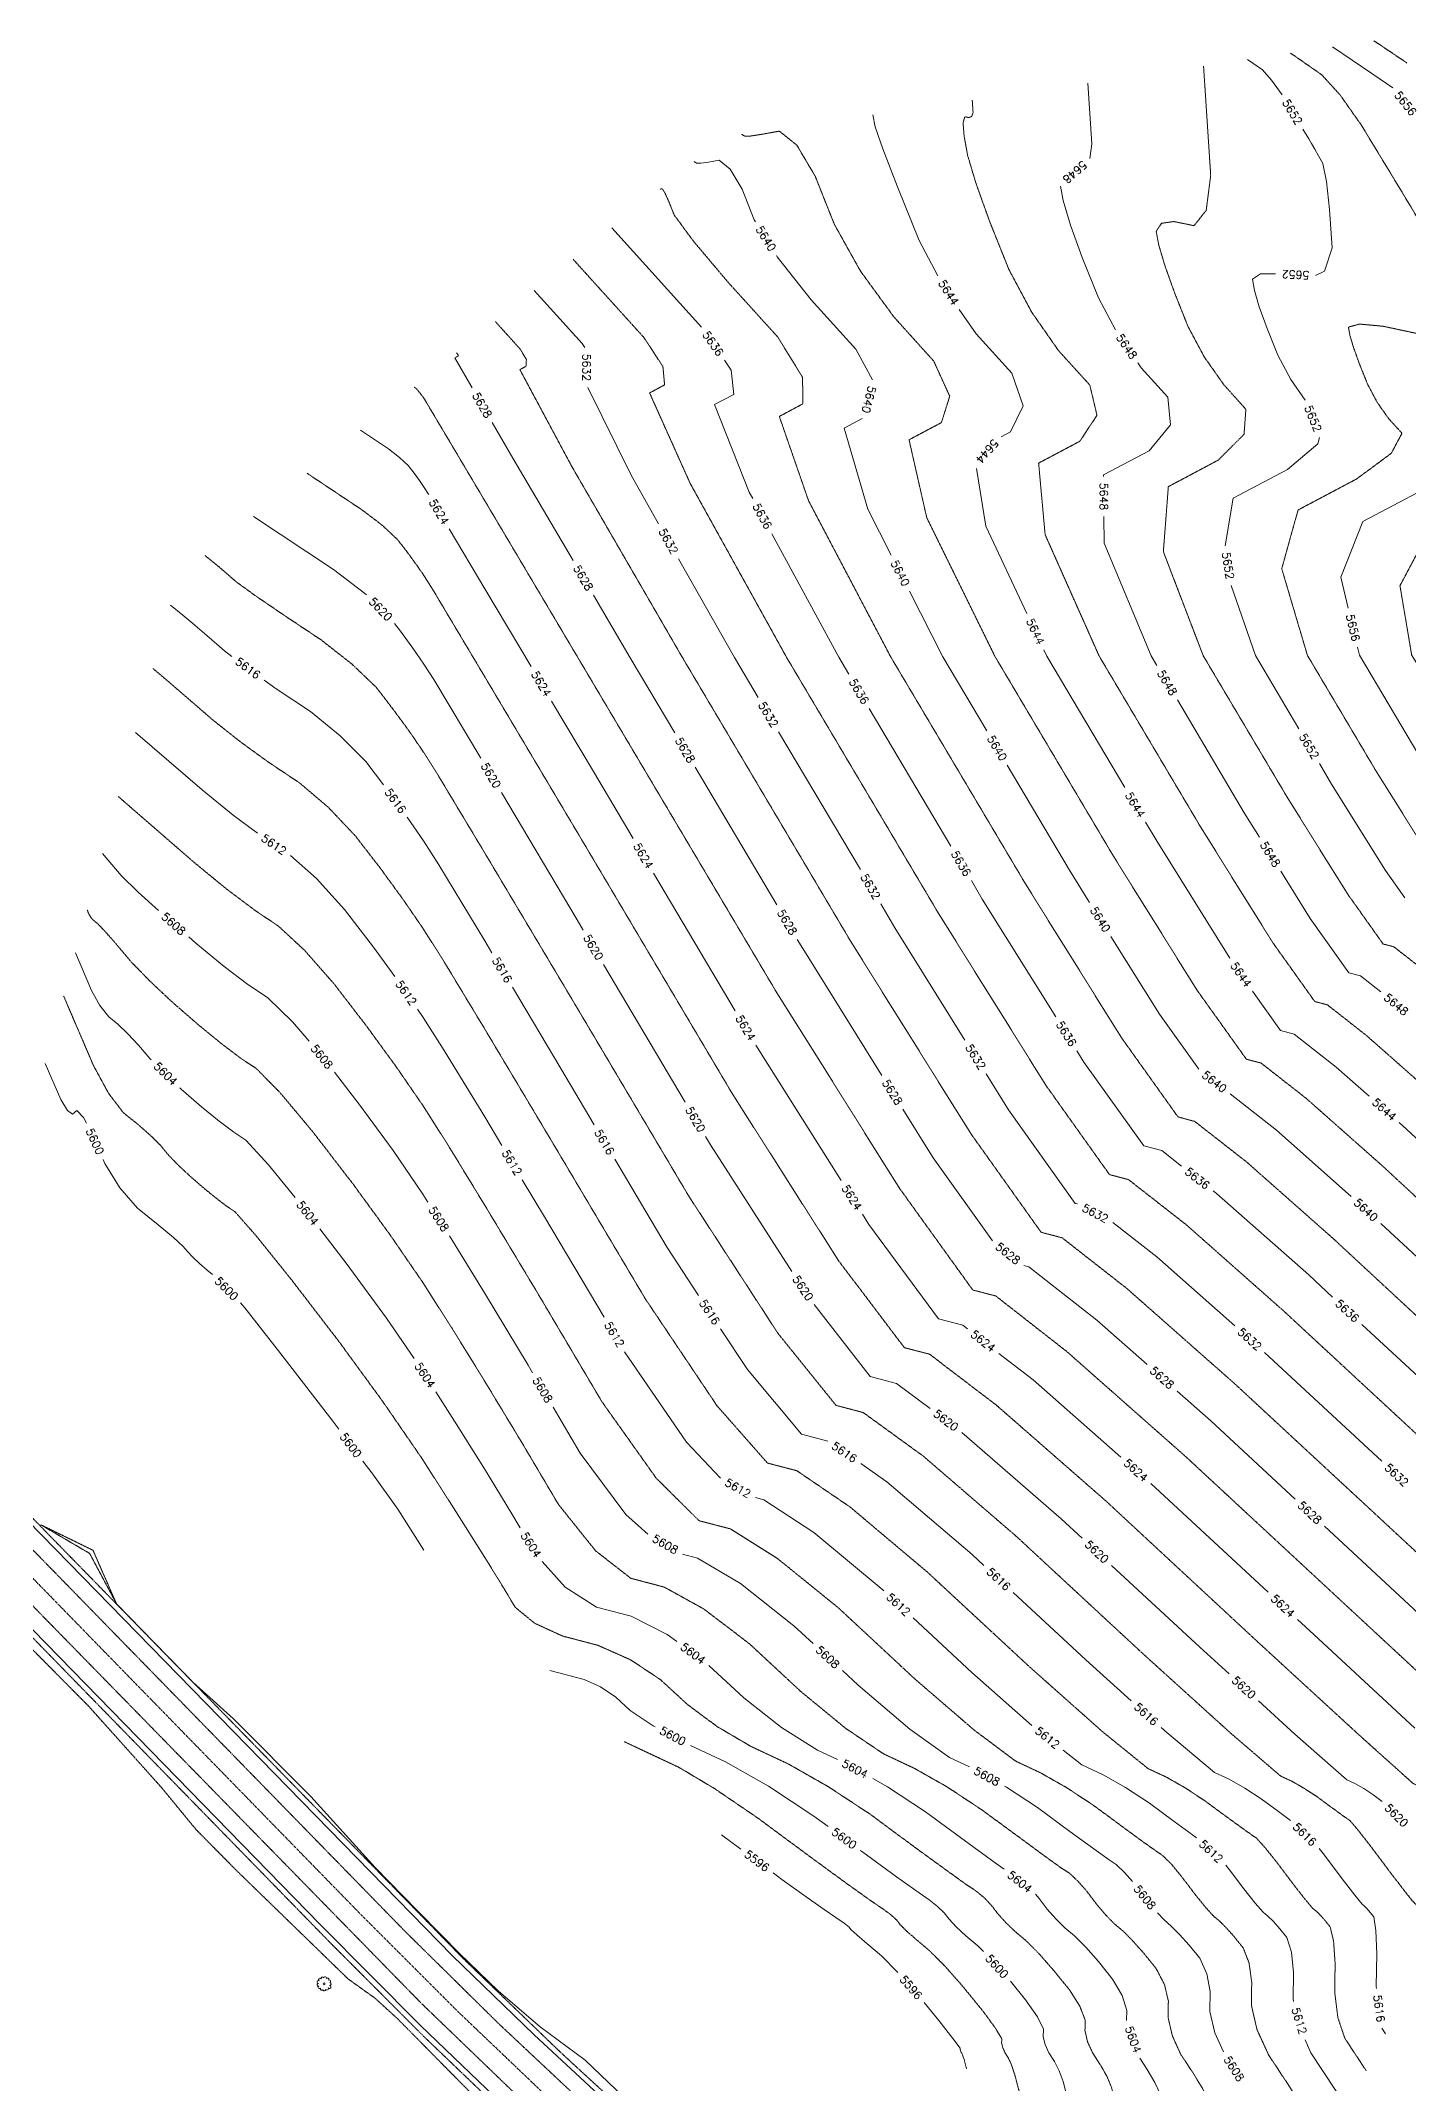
# Model space of a CAD drawing. Header units: feet. Extents: x 66046 to 70070, y 57473 to 60946.
# Drawn here: x 67346 to 68166, y 58609 to 59834 of the extents above; entities that cross this region are included whole.
import ezdxf
from ezdxf.enums import TextEntityAlignment as Align

# ---------------------------------------------------------------- set-up
doc = ezdxf.new("R2010")
doc.units = ezdxf.units.FT
doc.header["$MEASUREMENT"] = 0
for name, pattern in [('DASHED2', [0.375, 0.25, -0.125]), ('HIDDEN', [0.375, 0.25, -0.125]), ('PHANTOM2', [1.25, 0.625, -0.125, 0.125, -0.125, 0.125, -0.125])]:
    doc.linetypes.add(name, pattern=pattern)
for name, color, linetype, lineweight in [('Centerline_PLN_x', 1, 'PHANTOM2', 0), ('Edge-of-Paved-Road_PLN_x', 5, 'DASHED2', 0), ('Laneline_PLN_x', 2, 'DASHED2', 0), ('Natural-Drainage_PLN_x', 5, 'HIDDEN', 0), ('Shoulder_PLN_x', 7, 'Continuous', 0), ('Surface-Existing-Annotation', 3, 'DASHED2', 0), ('Surface-Existing-Contours-Major', 3, 'Continuous', 0), ('Surface-Finished-Contours-Minor', 6, 'DASHED2', 13), ('Toe_PLN_x', 2, 'Continuous', 0), ('Top-of-Ditch_PLN_x', 62, 'DASHED2', 0), ('Tree_PLN_x', 62, 'Continuous', 0)]:
    doc.layers.add(name, color=color, linetype=linetype, lineweight=lineweight)
doc.styles.get("Standard").update_dxf_attribs({"font": 'simplex.shx'})

# ---------------------------------------------------------------- blocks, each defined once
blk = doc.blocks.new('TREE-D')
at = {"layer": 'Tree_PLN_x', "linetype": 'Continuous'}
blk.add_lwpolyline([(-3.4, 0.2, 1.158218), (-3.2, -1.4, 1.170054), (-2.1, -2.6, 1.101781), (-0.7, -3.4, 1.072634), (1, -3.2, 1.180778), (2.4, -2.5, 1.70845), (3.2, -1.1, 0.989775), (3.4, 0.7, 1.085957), (2.7, 2.2, 1.005407), (1.4, 3.1, 1.020594), (-0.2, 3.5, 0.925491), (-1.8, 2.9, 1.150965), (-3, 1.8, 1.269159)], format="xyb", close=True, dxfattribs=at)
at = {"layer": 'Tree_PLN_x'}
blk.add_circle((0, 0), 0.535, dxfattribs=at)

msp = doc.modelspace()

# ---------------------------------------------------------------- linework, layer by layer
at = {"layer": 'Centerline_PLN_x'}
msp.add_polyline3d([(68713.2, 57936.4, 5630), (68636.9, 57966.7, 5627.8), (68576.5, 57992.3, 5625.8), (68507.7, 58023.3, 5623.2), (68445.5, 58052.9, 5620.7), (68372.3, 58089.9, 5617.7), (68314.4, 58120.8, 5615.3), (68248.6, 58157.7, 5612.5), (68189.3, 58192.7, 5609.9), (68119.6, 58236.1, 5606.9), (68062, 58273.8, 5604.4), (68007.8, 58310.8, 5602), (67946.5, 58354.8, 5599.6), (67881, 58404.1, 5597.4), (67824.4, 58448.9, 5595.8), (67766.2, 58497, 5594.6), (67704.3, 58550.8, 5593.7), (67651, 58599.4, 5593.3), (67596.4, 58651.5, 5593.3), (67538.4, 58709.5, 5593.7), (67112.3, 59146.3, 5598.8), (66780.7, 59486.2, 5602.8)], dxfattribs=at)
at = {"layer": 'Edge-of-Paved-Road_PLN_x'}
for points in [[(68708.7, 57964.8, 5627.9), (68644.8, 57990.5, 5626), (68569.4, 58022.7, 5623.4), (68500.5, 58054.2, 5620.8), (68438.7, 58084.1, 5618.2), (68380.2, 58113.9, 5615.8), (68310.9, 58151.1, 5612.9), (68248.1, 58186.8, 5610.2), (68185.5, 58224.2, 5607.5), (68127.8, 58260.4, 5604.9), (68062.1, 58303.8, 5602), (67994.8, 58350.6, 5599.1), (67939.1, 58391.3, 5597), (67879.2, 58437.1, 5595.1), (67814.8, 58488.9, 5593.5), (67760.1, 58535.1, 5592.5), (67705.9, 58582.9, 5591.8), (67657.7, 58627.3, 5591.5), (67600.5, 58682.4, 5591.6), (67437.3, 58849.2, 5591.6), (67215.7, 59076, 5596.1), (66798.6, 59503.7, 5601.1)], [(68690, 57918.6, 5627.9), (68626.1, 57944.2, 5626), (68550.6, 57976.5, 5623.5), (68479, 58009.2, 5620.8), (68417, 58039.2, 5618.3), (68355.6, 58070.5, 5615.7), (68286.3, 58107.8, 5612.9), (68214.1, 58148.9, 5609.8), (68158.8, 58182.1, 5607.5), (68103.2, 58217, 5605.1), (68034.7, 58262.1, 5602), (67975.4, 58303.2, 5599.5), (67911.7, 58349.5, 5597.1), (67849.1, 58397.3, 5595.2), (67795.3, 58440.4, 5593.8), (67734.9, 58490.9, 5592.6), (67682.8, 58536.6, 5591.9), (67625.1, 58589.5, 5591.6), (67575.3, 58637.2, 5591.6), (67519.7, 58692.9, 5592), (66960.7, 59266, 5598.7), (66762.9, 59468.8, 5601.1)]]:
    msp.add_polyline3d(points, dxfattribs=at)
at = {"layer": 'Laneline_PLN_x'}
for points in [[(68699.9, 57954.2, 5629.1), (68621, 57986.1, 5626.7), (68551.8, 58016.2, 5624.3), (68489.2, 58045, 5621.9), (68424.3, 58076.6, 5619.2), (68359.8, 58109.7, 5616.5), (68291, 58147.2, 5613.6), (68231.2, 58181.5, 5611.1), (68161, 58223.9, 5608), (68094.7, 58266.3, 5605.1), (68037.5, 58304.7, 5602.6), (67970.4, 58351.9, 5599.8), (67907.2, 58398.9, 5597.6), (67855.4, 58439.1, 5596), (67801.9, 58482.5, 5594.7), (67741.9, 58533.5, 5593.7), (67680.7, 58588.1, 5593), (67620.9, 58644.2, 5592.8), (67564.8, 58699.5, 5593.1), (66994.3, 59284.2, 5600), (66789.2, 59494.5, 5602.4)], [(68695.6, 57930.5, 5629.2), (68631.6, 57956.1, 5627.3), (68556, 57988.4, 5624.8), (68484.6, 58021.1, 5622.1), (68422.6, 58051.1, 5619.6), (68348.8, 58088.9, 5616.5), (68279.9, 58126.3, 5613.6), (68220.6, 58160.3, 5611.1), (68161.6, 58195.8, 5608.6), (68095, 58237.9, 5605.7), (68026.4, 58283.7, 5602.7), (67973, 58321, 5600.4), (67914.7, 58363.6, 5598.3), (67857.4, 58407.5, 5596.5), (67806.2, 58448.4, 5595.2), (67743.3, 58501.1, 5593.9), (67691.4, 58546.5, 5593.2), (67633.4, 58599.7, 5592.9), (67574.3, 58656.6, 5592.9), (67193.6, 59046, 5597.3), (66772.3, 59478, 5602.4)]]:
    msp.add_polyline3d(points, dxfattribs=at)
at = {"layer": 'Natural-Drainage_PLN_x'}
msp.add_polyline3d([(67606.5, 58600.3, 5588.7), (67560, 58647.4, 5589.6), (67546.6, 58659.6, 5589.2), (67530.3, 58671.3, 5587.5), (67462.4, 58737.3, 5586.8), (67439.3, 58760.7, 5586.9), (67418.5, 58786, 5588.8), (67374.7, 58834.9, 5591), (67328.5, 58881.5, 5591.2)], dxfattribs=at)
at = {"layer": 'Shoulder_PLN_x'}
for points in [[(68722.9, 57955.9, 5629.3), (68644.2, 57987.2, 5627), (68568.7, 58019.4, 5624.4), (68497.1, 58052.1, 5621.7), (68435.1, 58082.2, 5619.1), (68364.4, 58118.5, 5616.2), (68295.9, 58155.7, 5613.3), (68236.1, 58190, 5610.7), (68165.9, 58232.5, 5607.7), (68099.6, 58274.8, 5604.8), (68045.1, 58311.4, 5602.3), (67991.3, 58349, 5600), (67935.7, 58389.7, 5598), (67878.1, 58433.8, 5596.1), (67827.1, 58474.5, 5594.8), (67761.8, 58529.3, 5593.5), (67702.7, 58581.4, 5592.8), (67642, 58637.6, 5592.5), (67593.1, 58685.1, 5592.6), (67116.3, 59173.3, 5598.2), (66796.2, 59501.4, 5602.1)], [(68706, 57916, 5629.3), (68629.3, 57946.5, 5627), (68566.3, 57973.2, 5624.9), (68494.5, 58005.5, 5622.3), (68429.4, 58036.7, 5619.7), (68362.1, 58070.8, 5616.9), (68301.3, 58103.2, 5614.4), (68232.7, 58141.9, 5611.5), (68159.5, 58185.6, 5608.4), (68090.1, 58229.3, 5605.4), (68019.1, 58276.7, 5602.2), (67954.7, 58322, 5599.6), (67896.7, 58364.9, 5597.5), (67834.4, 58413.1, 5595.7), (67783.4, 58454.4, 5594.5), (67733.3, 58496.7, 5593.5), (67679.1, 58544.4, 5592.8), (67628.3, 58591, 5592.5), (67573.9, 58643.2, 5592.6), (67513.8, 58703.7, 5593), (66973.1, 59258, 5599.6), (66765.2, 59471.1, 5602.1)]]:
    msp.add_polyline3d(points, dxfattribs=at)
at = {"layer": 'Surface-Existing-Contours-Major', "flags": 128}
for points, elevation in [([(68090.5, 59801.1), (68084.2, 59810), (68078.8, 59816.1), (68069.7, 59822.3)], 5652), ([(68157, 59805.4), (68153.1, 59808), (68144.3, 59813.9), (68120.7, 59829.9)], 5656), ([(67974.1, 59808.2), (67976.4, 59771.8), (67975.2, 59763)], 5648), ([(67884.1, 59692.7), (67872.8, 59713.8), (67859.9, 59746.1), (67851.1, 59768.8), (67846.4, 59782), (67845.1, 59789.2)], 5644), ([(68110.6, 59692.9), (68115.9, 59695.5), (68120.5, 59709.5), (68119, 59732.4), (68117.2, 59749.2), (68114.9, 59759.9), (68112.4, 59764.5), (68110.1, 59768.6), (68108.1, 59772), (68106.5, 59774.7), (68103, 59780.5), (68103, 59780.6)], 5652), ([(67774.7, 59725.1), (67774, 59726.2), (67766.7, 59744.7), (67759.6, 59756.6), (67752.9, 59762), (67746.5, 59760.8), (67742, 59760.2), (67739.4, 59760.1), (67737.9, 59761.2)], 5640), ([(67957.7, 59746.5), (67959.2, 59737.9), (67963.7, 59723.1), (67970.7, 59703.6), (67980.4, 59679.4), (67990.6, 59660.3)], 5648), ([(67742.4, 59661.9), (67688.5, 59721.4)], 5636), ([(67844.8, 59630.2), (67834.9, 59648.7), (67808.1, 59678.3), (67787.8, 59704.1), (67787.4, 59704.8)], 5640), ([(68104.3, 59618.1), (68095.7, 59630.4), (68087.9, 59645), (68081.5, 59661.1), (68076.8, 59674), (68073.9, 59683.9), (68072.7, 59690.6), (68077.5, 59693.9), (68086.6, 59693.8)], 5652), ([(67642, 59683.9), (67670.8, 59652.1), (67672.3, 59649.7)], 5632), ([(67922.1, 59596), (67927.7, 59599), (67935.3, 59614.7), (67928.4, 59634.3), (67907.1, 59657.9), (67896.9, 59672.4)], 5644), ([(67604.8, 59625.5), (67594.5, 59643.4), (67595.7, 59644.1), (67596.4, 59644.7), (67596.5, 59645.3), (67595.4, 59646.4)], 5628), ([(67773.1, 59559), (67771, 59562.9), (67750.1, 59615.4), (67761.7, 59621.5), (67760.1, 59636.1), (67756.1, 59642.1)], 5636), ([(68004, 59640.4), (68006, 59637.5), (68022, 59619.9), (68023.6, 59603.3), (68010.7, 59587.7), (67983.4, 59573.3), (67983.5, 59572.3)], 5648), ([(67674.1, 59625.7), (67700.1, 59573.1), (67716.6, 59543.9)], 5632), ([(67616.8, 59604.7), (67629.1, 59583.3), (67665.3, 59521.9)], 5628), ([(67856.1, 59525), (67842, 59552.7), (67827.9, 59601.3), (67838.7, 59607)], 5640), ([(67578.8, 59561.4), (67578.6, 59561.7), (67576.1, 59565.7), (67573.2, 59569.9), (67570, 59574.3), (67566.5, 59578.8), (67561.3, 59583.7), (67554.6, 59588.9), (67537.9, 59600)], 5624), ([(68056.3, 59530.7), (68061.2, 59559.2), (68093.7, 59576.5), (68111.9, 59591.9), (68112.9, 59595.6)], 5652), ([(67937.5, 59490.2), (67912.9, 59542.5), (67907.3, 59577.1)], 5644), ([(68130.2, 59493.3), (68125.8, 59511.9), (68139, 59545.2), (68175.3, 59564.4)], 5656), ([(67541.5, 59501.3), (67540.3, 59502.4), (67521.6, 59516.5), (67473.7, 59548.3)], 5620), ([(67640.1, 59458.3), (67612.4, 59504.9), (67591.1, 59540.8)], 5624), ([(67983.7, 59548.3), (67983.9, 59532.3), (68012, 59464.7), (68015.4, 59458.9)], 5648), ([(67784.5, 59537.9), (67824.6, 59464), (67830.7, 59453.7)], 5636), ([(67728.5, 59523), (67762.1, 59463.8), (67776.3, 59439.8)], 5632), ([(67867, 59503.6), (67887, 59464.2), (67913.5, 59419.7)], 5640), ([(68100.6, 59420.9), (68074.5, 59464.9), (68060, 59507)], 5652), ([(67423.8, 59495.1), (67431.2, 59489.2), (67437.2, 59484.1), (67445.6, 59477), (67456.2, 59467.8), (67460.6, 59464.4)], 5616), ([(67726.3, 59418.6), (67699.6, 59463.6), (67677.5, 59501.2)], 5628), ([(67610, 59403.3), (67581.8, 59450.5), (67575.9, 59459.7), (67569.2, 59469.4), (67561.9, 59479.5), (67558.3, 59484.1)], 5620), ([(67947.7, 59468.4), (67949.5, 59464.5), (67996.3, 59385.7)], 5644), ([(68183.8, 59387.1), (68172.6, 59405.1), (68136.9, 59465.1), (68135.8, 59470)], 5656), ([(67480, 59450.2), (67487.3, 59445), (67507.8, 59431.4), (67525.7, 59416.8), (67541, 59401.3), (67551.7, 59387.4)], 5616), ([(67652.4, 59437.6), (67677.5, 59395.4), (67701.4, 59355.1)], 5624), ([(67891.9, 59350.5), (67842.9, 59433.1)], 5636), ([(68077, 59355.9), (68067.8, 59370.6), (68027.7, 59438.3)], 5648), ([(67476, 59358.4), (67461.4, 59369.2), (67442.8, 59384.3), (67403, 59418.8)], 5612), ([(67837.6, 59336.6), (67788.6, 59419.2)], 5632), ([(67738.6, 59397.9), (67787.6, 59315.4)], 5628), ([(67975.1, 59316.8), (67963.1, 59336.1), (67925.7, 59399.1)], 5640), ([(68164.2, 59319.6), (68152.6, 59335.9), (68120.2, 59387.8), (68112.9, 59400.2)], 5652), ([(67622.3, 59382.7), (67667.7, 59306.4), (67671.3, 59300.2)], 5620), ([(67565.9, 59368), (67575.7, 59353.8), (67584.9, 59339.3), (67612.3, 59293.8), (67616.6, 59286.6)], 5616), ([(68059.1, 59283.5), (68015.5, 59353.3), (68008.5, 59365)], 5644), ([(67383.1, 59346.2), (67394.3, 59333), (67404.5, 59323), (67416.7, 59311.9)], 5608), ([(67558.4, 59272.5), (67545.6, 59290), (67528.3, 59312.5), (67511.4, 59331.1), (67495.8, 59344.9)], 5612), ([(67713.6, 59334.4), (67762.6, 59251.9)], 5624), ([(68089.7, 59335.5), (68107.4, 59307.2), (68130.6, 59274.6), (68137.6, 59272.8), (68149.7, 59263.3)], 5648), ([(67954.8, 59248.3), (67910.7, 59318.8), (67904.2, 59329.9)], 5636), ([(67900.3, 59234.3), (67858.3, 59301.6), (67849.8, 59316)], 5632), ([(67434.8, 59296.1), (67439.1, 59292.4), (67456, 59278.5), (67470.3, 59267.6), (67482, 59259.9), (67497, 59245.3), (67507.1, 59233.6)], 5608), ([(67987.9, 59296.4), (68016.9, 59249.8), (68040.5, 59216.8)], 5640), ([(67412.3, 59222.5), (67411.5, 59223.3), (67404.7, 59231.3), (67398.4, 59238.1), (67392.4, 59243.8), (67386.9, 59248.3), (67381.6, 59255), (67376.5, 59264), (67366.9, 59286.6)], 5604), ([(67850.4, 59213.1), (67806, 59284.4), (67799.8, 59294.7)], 5628), ([(67683.6, 59279.6), (67732.6, 59197)], 5620), ([(67678, 59183.5), (67657.9, 59217.3), (67628.9, 59266)], 5616), ([(68142.8, 59200.7), (68123, 59218.1), (68097.8, 59237.9), (68089.6, 59240.1), (68072.7, 59263.7)], 5644), ([(67622.5, 59171.1), (67612.3, 59188.3), (67588, 59228.1), (67575.5, 59247.8), (67572.1, 59252.8)], 5612), ([(67826.1, 59150.1), (67774.9, 59231.3)], 5624), ([(68030.2, 59158.7), (68018.3, 59168.1), (68007.6, 59170.9), (67971.7, 59221.1), (67967.5, 59227.9)], 5636), ([(67348.8, 59220.2), (67358.1, 59198.6), (67362.1, 59192.1), (67365.2, 59189.9), (67367.7, 59192.1), (67371.7, 59187.9), (67373.6, 59184.4)], 5600), ([(67522.3, 59215), (67537.4, 59195.3), (67557.4, 59168), (67575.3, 59141.8), (67578.3, 59137.1)], 5608), ([(67913, 59214), (67926.5, 59192.4), (67966.5, 59136.3), (67967.8, 59136)], 5632), ([(67498.7, 59139.9), (67482.7, 59159.5), (67469.1, 59174.2), (67461.9, 59179), (67453, 59185.7), (67442.5, 59194.3), (67430.3, 59204.8), (67429.5, 59205.7)], 5604), ([(68132, 59140.5), (68087.1, 59180.2), (68059.3, 59202)], 5640), ([(67863.1, 59192.8), (67881.3, 59163.7), (67916.8, 59113.9)], 5628), ([(68231.3, 59119.6), (68165.4, 59180.7), (68160.8, 59184.8)], 5644), ([(67796.5, 59095.5), (67747.7, 59171.5), (67744.8, 59176.4)], 5620), ([(67383.6, 59162.7), (67384.6, 59160.3), (67393.6, 59145.7), (67404.2, 59133.4), (67416.5, 59123.5), (67425.6, 59115.8), (67431.4, 59110.4), (67434, 59107.4), (67437.3, 59104), (67441.3, 59100.2), (67445.9, 59096.2), (67449, 59093.7)], 5600), ([(67740.6, 59081.1), (67721.7, 59109.9), (67690.3, 59162.8)], 5616), ([(67683.9, 59068), (67648.1, 59128.3), (67634.8, 59150.5)], 5612), ([(68120.8, 59080.1), (68106.5, 59093.4), (68051.2, 59142.2), (68049.1, 59143.9)], 5636), ([(67901.8, 59061.1), (67899, 59063.3), (67884.5, 59067.1), (67842.7, 59123.7), (67838.9, 59129.8)], 5624), ([(68062.1, 59062.9), (68015.3, 59104.3), (67989.1, 59124.8)], 5632), ([(68149.7, 59124.3), (68220.1, 59059.1)], 5640), ([(67570, 59043.4), (67553.4, 59067.5), (67529.3, 59100.5), (67513.5, 59121)], 5604), ([(67591.2, 59116.9), (67612.2, 59082.7), (67638.4, 59039.3), (67641, 59034.8)], 5608), ([(68009.5, 59039.7), (67979.4, 59066.3), (67938.7, 59098.2), (67935.7, 59099)], 5628), ([(67465.9, 59076.7), (67468.4, 59073.7), (67490.1, 59046.2), (67521.2, 59005.8), (67524.8, 59000.9)], 5600), ([(67879.4, 59013.4), (67859.2, 59028.4), (67843.5, 59032.5), (67809.9, 59075.6)], 5620), ([(68208.8, 58998.5), (68138.4, 59063.8)], 5636), ([(67753.8, 59061.1), (67769.9, 59036.7), (67802.4, 58997.9), (67818, 58993.8)], 5616), ([(67753.8, 58971.5), (67733.4, 58993.2), (67696.2, 59047.4)], 5612), ([(67920.7, 59046.4), (67941.3, 59030.5), (67993.8, 58984.2)], 5624), ([(68150.4, 58981.7), (68080, 59047)], 5632), ([(67633.6, 58941.7), (67628.6, 58950.2), (67612.2, 58977.1), (67594.3, 59005.7), (67583.1, 59023.3)], 5604), ([(67653.3, 59014.1), (67669.6, 58986.6), (67697, 58949.7), (67710.2, 58937.9)], 5608), ([(68098.3, 58959), (68047.7, 59006), (68027.5, 59023.8)], 5628), ([(67898.5, 58999), (67958, 58947.2), (67970.6, 58935.6)], 5620), ([(67539.2, 58981.8), (67544.6, 58974.7), (67560.2, 58953), (67575.9, 58928.3)], 5600), ([(67837.9, 58980.4), (67853.5, 58969.4), (67904.6, 58925.8), (67911.7, 58919.2)], 5616), ([(68082.2, 58903.1), (68011.8, 58968.3)], 5624), ([(67851.6, 58904), (67851.2, 58904.4), (67809.6, 58938.9), (67779.7, 58958.6), (67774.7, 58959.9)], 5612), ([(68115.9, 58942.7), (68186.3, 58877.4)], 5628), ([(67727.6, 58873.6), (67721.8, 58877.8), (67700.1, 58888.7), (67679.4, 58894.2), (67660.5, 58906.2), (67646.7, 58921.5)], 5604), ([(67731, 58926), (67739.9, 58923.6), (67765.7, 58908.4), (67797.8, 58882.9), (67809.2, 58872.4)], 5608), ([(67988.2, 58919.2), (68041.2, 58870.1), (68058.7, 58854.1)], 5620), ([(67929.3, 58902.9), (67972.8, 58862.5), (68000.1, 58838)], 5616), ([(67940.5, 58823.3), (67904.5, 58854.9), (67869.2, 58887.7)], 5612), ([(68099.8, 58886.7), (68109.5, 58877.7), (68170.2, 58821.6)], 5624), ([(67714.5, 58822.4), (67713.3, 58823.1), (67699.5, 58832.2), (67690.9, 58840.1), (67681.8, 58846.3), (67672, 58850.8), (67651.3, 58856.2)], 5600), ([(67823.8, 58802.8), (67811.8, 58808.4), (67790.3, 58822), (67767.8, 58839.7), (67746.8, 58859.2)], 5604), ([(67826.8, 58856.1), (67836.2, 58847.3), (67867.3, 58821), (67891.1, 58804), (67903, 58798.4)], 5608), ([(68150.6, 58777.7), (68145, 58781.8), (68139.5, 58785.4), (68134.2, 58788.4), (68129.3, 58790.7), (68098.2, 58818), (68076.4, 58837.9)], 5620), ([(68017.9, 58822), (68021.3, 58819), (68049.9, 58795.1), (68058.7, 58791), (68068.1, 58785.7), (68078, 58779.2), (68088.3, 58771.6), (68095.5, 58766.3)], 5616), ([(67818.2, 58762.6), (67809.6, 58768.9), (67782.5, 58786.8), (67756.7, 58801.4), (67735.7, 58811.3)], 5600), ([(68039.2, 58755.9), (68036.8, 58757.6), (68025.8, 58765.6), (68010.9, 58776.6), (67996.7, 58786), (67983.2, 58793.6), (67970.5, 58799.6), (67959.2, 58808.4)], 5612), ([(67923.9, 58737), (67918.4, 58740.9), (67900.7, 58753.8), (67876.7, 58771.5), (67853.9, 58786.5), (67845, 58791.5)], 5604), ([(67924.1, 58786.9), (67925.3, 58786.2), (67943.8, 58774.1), (67963.2, 58759.7), (67977.6, 58749.2), (67986.9, 58742.6), (67991, 58739.8), (67996, 58735), (68000.7, 58729.6)], 5608), ([(67754.4, 58757.6), (67765.9, 58749.1)], 5596), ([(67911.5, 58687.7), (67908.1, 58691.1), (67900.9, 58697.1), (67895.1, 58702.4), (67890.8, 58707), (67887.9, 58710.8), (67883.9, 58714.7), (67878.9, 58718.7), (67872.8, 58722.8), (67859.2, 58732.5), (67838.2, 58747.9), (67837.5, 58748.3)], 5600), ([(68112.7, 58749.5), (68116, 58745.4), (68126.6, 58731.3), (68134.1, 58721.5), (68138.6, 58716), (68140, 58714.8), (68141.6, 58713.2), (68143.4, 58711.1), (68145.5, 58708.5), (68146.8, 58700.3), (68147.3, 58686.3), (68147, 58666.7), (68147.1, 58665.4)], 5616), ([(67860.1, 58675.1), (67850.2, 58685.1), (67841.5, 58692.4), (67835.4, 58697.7), (67831.8, 58700.9), (67830.9, 58702.2), (67827.9, 58704.6), (67822.9, 58708.1), (67815.8, 58712.9), (67805, 58720.4), (67790.6, 58730.9), (67785.3, 58734.8)], 5596), ([(68097.4, 58657.6), (68097.1, 58659.1), (68097.3, 58675), (68096.1, 58687.3), (68093.3, 58696.1), (68089.1, 58701.3), (68085.3, 58705.6), (68082, 58708.9), (68079.1, 58711.3), (68074.3, 58716.7), (68067.6, 58725.2), (68058.9, 58736.7), (68056.7, 58739.5)], 5612), ([(67997.3, 58646.2), (67997.4, 58652.3), (67994.6, 58661.3), (67988.9, 58671.1), (67980.4, 58681.7), (67972.8, 58690.3), (67966.1, 58697), (67960.3, 58701.8), (67954.9, 58707.2), (67949.7, 58713.1), (67944.9, 58719.5), (67942.6, 58722)], 5604), ([(68015.7, 58710.8), (68019.7, 58706.6), (68024, 58702.9), (68029, 58697.9), (68034.7, 58691.5), (68041.1, 58683.6), (68045.3, 58674.3), (68047.3, 58663.7), (68047.2, 58651.6), (68050.1, 58638.9), (68055.3, 58627.5)], 5608), ([(67970.4, 58585.6), (67965.1, 58594.2), (67961.1, 58602.7), (67959.3, 58609.6), (67956.9, 58616), (67954, 58621.7), (67950.6, 58626.8), (67948.4, 58631.8), (67947.3, 58636.5), (67947.4, 58641), (67943.9, 58648.4), (67936.7, 58658.7), (67927.6, 58669.9)], 5600), ([(67901.3, 58617.2), (67899.8, 58622.9), (67899.1, 58625.1), (67898.5, 58626.6), (67897.9, 58627.4), (67897.6, 58628.2), (67897.4, 58628.9), (67897.4, 58629.6), (67893.1, 58635.4), (67884.6, 58646.2), (67875.8, 58657)], 5596), ([(68129.5, 58594), (68107.7, 58626.8), (68104.3, 58634.6)], 5612), ([(68152.6, 58638.2), (68150.3, 58641.6)], 5616), ([(68047.4, 58538.1), (68042.6, 58551.9), (68036.5, 58566.7), (68030.6, 58578), (68025.1, 58585.7), (68021, 58592.4), (68018.3, 58598.1), (68017.1, 58602.8), (68014.2, 58609), (68009.6, 58616.9), (68005.2, 58623.6)], 5604)]:
    msp.add_lwpolyline(points, dxfattribs=dict(at, elevation=elevation))
at = {"layer": 'Surface-Finished-Contours-Minor', "flags": 128}
for points, elevation in [([(68095.6, 59826.2), (68114.3, 59813.2), (68125.3, 59801.1), (68137.9, 59783.2), (68152.2, 59759.7), (68162.8, 59742.2), (68169.7, 59730.7), (68173, 59725.2), (68176.8, 59718.5), (68181.4, 59710.5), (68186.5, 59701.2), (68190.2, 59690.7), (68192.5, 59679), (68193.3, 59666.2), (68186.7, 59659.1), (68172.6, 59657.8), (68151, 59662.4), (68136.9, 59663.7), (68130.3, 59661.9), (68131.2, 59656.8), (68133.4, 59649.5), (68136.9, 59639.8), (68141.7, 59627.8), (68147.5, 59616.8), (68154.4, 59607), (68162.4, 59598.2), (68156, 59586.2), (68135.2, 59570.8), (68100.1, 59552.2), (68090.3, 59517), (68105.7, 59465), (68146.4, 59396.4), (68175.2, 59350.3), (68192.2, 59326.5), (68197.2, 59325.2), (68212.8, 59313), (68238.9, 59289.9), (68312.2, 59222), (68327, 59048), (68328.9, 59034.2), (68331.2, 59019.3), (68333.9, 59003.1), (68336.7, 58988.3), (68339.7, 58974.7), (68342.9, 58962.6), (68345.1, 58952.8), (68346.4, 58945.6), (68346.7, 58940.8), (68356.7, 58929.1), (68376.3, 58910.6), (68434.8, 58859.6), (68440, 58839.5), (68445.4, 58834.8), (68455.3, 58827.5), (68469.9, 58817.6), (68480.1, 58810.7), (68486, 58806.8), (68489.2, 58804.9)], 5654), ([(68145.6, 59833.6), (68165.5, 59820.2)], 5658), ([(68455.2, 58802.6), (68438.5, 58814), (68432.7, 58818.1), (68429.7, 58820.8), (68426.9, 58831.6), (68363, 58887.3), (68341.6, 58907.2), (68330.7, 58919.2), (68330.4, 58923.4), (68329.3, 58929.6), (68327.4, 58938), (68324.7, 58948.5), (68322.1, 58960.1), (68319.6, 58972.9), (68317.3, 58986.8), (68315.4, 58999.7), (68313.7, 59011.6), (68300.9, 59161.4), (68209.5, 59246.2), (68176.9, 59275.1), (68157.4, 59290.3), (68151.1, 59291.9), (68130, 59321.6), (68094, 59379.2), (68043.2, 59464.8), (68019.3, 59527.2), (68022.3, 59566.2), (68052.2, 59582.1), (68067.7, 59597.6), (68068.8, 59612.6), (68055.5, 59627.4), (68043.9, 59643.9), (68034.1, 59662.2), (68026.1, 59682.3), (68020.3, 59698.5), (68016.6, 59710.9), (68015, 59719.3), (68018.1, 59724.1), (68025.6, 59725.2), (68037.7, 59722.7), (68045, 59731.9), (68047.7, 59752.9), (68043.4, 59818.5)], 5650), ([(67904.7, 59798), (67905.2, 59790.6), (67904.5, 59788.3), (67902.8, 59787.5), (67900.2, 59788), (67899.2, 59784.4), (67899.8, 59776.7), (67901.9, 59764.9), (67907.1, 59747.6), (67915.3, 59724.8), (67926.6, 59696.6), (67940.3, 59670.9), (67956.5, 59647.7), (67975.2, 59627.1), (67979.5, 59609), (67969.2, 59593.4), (67944.5, 59580.3), (67948.4, 59537.4), (67980.8, 59464.6), (68041.7, 59362), (68084.8, 59292.9), (68110.1, 59257.4), (68117.7, 59255.4), (68141, 59237.1), (68180.1, 59202.6), (68289.7, 59100.9), (68300.4, 58975.1), (68301.8, 58965.2), (68303.5, 58954.4), (68305.4, 58942.7), (68307.4, 58932), (68309.6, 58922.2), (68311.9, 58913.4), (68313.5, 58906.4), (68314.4, 58901.1), (68314.7, 58897.7), (68326.4, 58885.3), (68349.6, 58864), (68418.9, 58803.6)], 5646), ([(68385.5, 58797.8), (68327.7, 58848.1), (68308.4, 58865.8), (68298.7, 58876.1), (68298.4, 58878.9), (68297.7, 58883.1), (68296.4, 58888.8), (68294.6, 58895.9), (68292.8, 58903.8), (68291.2, 58912.5), (68289.6, 58921.9), (68288.2, 58930.7), (68287.1, 58938.7), (68285.3, 58953.4), (68278.5, 59040.4), (68150.6, 59158.9), (68105.1, 59199.2), (68077.9, 59220.5), (68069.1, 59222.8), (68039.5, 59264.2), (67989.3, 59344.7), (67918.3, 59464.4), (67877.4, 59547.6), (67866.8, 59594.3), (67886.2, 59604.6), (67891.2, 59620.4), (67881.6, 59641.5), (67857.6, 59668.1), (67837.7, 59695.4), (67822, 59723.5), (67810.5, 59752.4), (67799.5, 59771), (67789, 59779.4), (67779, 59777.6), (67772.1, 59776.5), (67768.2, 59776.3), (67766.5, 59777.5)], 5642), ([(68348.3, 58795.3), (68304.6, 58833.4), (68290, 58846.7), (68282.6, 58854.5), (68282.5, 58856.6), (68281.9, 58859.9), (68280.9, 58864.2), (68279.5, 58869.6), (68278.2, 58875.6), (68276.9, 58882.3), (68275.7, 58889.5), (68274.7, 58896.1), (68273.8, 58902.3), (68267.2, 58979.8), (68121.2, 59115.2), (68069.2, 59161.2), (68038.1, 59185.5), (68028.1, 59188.2), (67994.3, 59235.5), (67936.9, 59327.5), (67855.8, 59464.1), (67806.5, 59557.8), (67789, 59608.3), (67803.2, 59615.9), (67802.9, 59631.8), (67788.1, 59655.9), (67758.6, 59688.4), (67738, 59712.8), (67726, 59729), (67722.8, 59737), (67720.4, 59742.3), (67718.8, 59744.9), (67717.3, 59744.6)], 5638), ([(68311.1, 58792.8), (68281.5, 58818.6), (68271.6, 58827.6), (68266.6, 58832.9), (68266.5, 58834.4), (68266.1, 58836.6), (68265.4, 58839.6), (68264.4, 58843.3), (68263.5, 58847.5), (68262.7, 58852), (68261.8, 58857), (68261.1, 58861.6), (68260.5, 58865.8), (68256, 58919.3), (68091.8, 59071.5), (68033.3, 59123.3), (67998.4, 59150.6), (67987, 59153.6), (67949.1, 59206.8), (67884.5, 59310.2), (67793.3, 59463.9), (67735.6, 59568), (67711.2, 59622.4), (67720.2, 59627.2), (67719.2, 59638.2), (67707.9, 59655.5), (67665.3, 59702.6)], 5634), ([(67618.7, 59665.2), (67633.6, 59648.7), (67637.3, 59642.5), (67637.2, 59638.4), (67633.4, 59636.4), (67664.6, 59578.2), (67730.9, 59463.7), (67832.1, 59293), (67903.9, 59178.1), (67946, 59119), (67958.6, 59115.7), (67997.4, 59085.3), (68062.4, 59027.9), (68244.8, 58858.8), (68247.2, 58829.4), (68247.6, 58827.1), (68248, 58824.6), (68248.4, 58821.8), (68248.9, 58819.3), (68249.4, 58817.1), (68249.9, 58815), (68250.3, 58813.4), (68250.5, 58812.1), (68250.6, 58811.3), (68253.2, 58808.5), (68258.4, 58803.8), (68273.9, 58790.3)], 5630), ([(68233.5, 58798.2), (68033, 58984.2), (67961.5, 59047.4), (67918.8, 59080.8), (67905, 59084.4), (67861, 59145.5), (67786.7, 59264), (67682.3, 59439.9), (67612.4, 59557.7), (67577, 59617.3), (67576.2, 59618.7), (67575.2, 59620.1), (67574.1, 59621.6), (67572.8, 59623.2), (67571.8, 59624.4), (67571.1, 59625.2), (67570, 59625.9)], 5626), ([(68512.3, 58815.5), (68511.7, 58815.9), (68511.3, 58816.1), (68510.8, 58816.4), (68510.3, 58816.6), (68507.9, 58818), (68503.7, 58820.5), (68497.7, 58824.2), (68489.2, 58829.6), (68478.3, 58836.9), (68464.9, 58846.1), (68455.6, 58853.2), (68450.4, 58858.2), (68442.8, 58887.6), (68389.7, 58933.9), (68371.9, 58951.1), (68362.8, 58962.4), (68362.3, 58967.8), (68360.9, 58976.1), (68358.3, 58987.2), (68354.8, 59001), (68351.4, 59016.4), (68348.1, 59033.3), (68345.1, 59051.7), (68342.5, 59068.7), (68340.3, 59084.4), (68323.4, 59282.5), (68268.3, 59333.6), (68248.7, 59350.9), (68237, 59360.1), (68233.2, 59361.1), (68220.4, 59379), (68198.8, 59413.7), (68168.2, 59465.3), (68161.2, 59506.8), (68177.9, 59538.2), (68218.2, 59559.6), (68244.3, 59574.8), (68256, 59583.8), (68253.4, 59586.6), (68251.2, 59589.8), (68249.3, 59593.4), (68247.7, 59597.3), (68246.6, 59600.4), (68245.8, 59602.8), (68245.6, 59604.4), (68249.8, 59604.6), (68258.6, 59603.3), (68285.3, 59597.7)], 5658), ([(67505.8, 59574.2), (67538.1, 59552.7), (67550.8, 59543.1), (67560.1, 59534.4), (67565.9, 59526.9), (67571.2, 59519.6), (67576, 59512.7), (67580.2, 59506.1), (67612.4, 59452.1), (67672.6, 59350.9), (67760.7, 59202.3), (67824.5, 59102), (67864, 59049.8), (67879.1, 59045.9), (67919.3, 59015.2), (67984.8, 58957.9), (68075.3, 58873.9), (68136.7, 58817.5), (68169, 58788.5), (68172, 58787.1), (68175.2, 58785.3), (68178.6, 58783.1), (68182.1, 58780.4), (68184.8, 58778.5), (68186.4, 58777.3), (68187.2, 58776.8), (68190.1, 58773.3), (68195.2, 58766.7), (68209.5, 58747.6)], 5622), ([(67444.6, 59524.9), (67449.6, 59520.8), (67453.2, 59517.9), (67457.7, 59514), (67463.2, 59509.2), (67474.5, 59501), (67491.5, 59489.4), (67514.2, 59474.3), (67532.8, 59459.7), (67547.4, 59445.7), (67557.8, 59432.1), (67567.3, 59419.2), (67575.8, 59406.7), (67583.3, 59394.9), (67612.3, 59346.6), (67662.8, 59261.9), (67734.7, 59140.7), (67788.1, 59058.5), (67823, 59015.2), (67839.3, 59010.9), (67875.4, 58984.7), (67931.3, 58936.5), (68007, 58866.3), (68059.8, 58818.5), (68089.6, 58792.9), (68096.5, 58789.7), (68103.8, 58785.5), (68111.5, 58780.5), (68119.6, 58774.5), (68125.6, 58770.1), (68129.4, 58767.4), (68131.2, 58766.2), (68136.2, 58760.3), (68144.5, 58749.7), (68156, 58734.3), (68164, 58723.9), (68168.3, 58718.4), (68168.9, 58717.8), (68169.7, 58717), (68170.6, 58716), (68171.6, 58714.8), (68172.2, 58709.7), (68172.4, 58700.9), (68172.1, 58675.6)], 5618), ([(67413.4, 59457.1), (67416.3, 59454.7), (67422.5, 59449.4), (67433.4, 59440), (67449.1, 59426.4), (67465.6, 59413.3), (67483, 59400.7), (67501.3, 59388.5), (67518.5, 59373.9), (67534.6, 59356.9), (67549.7, 59337.4), (67563.3, 59318.7), (67575.6, 59300.8), (67586.5, 59283.7), (67612.3, 59241), (67653, 59172.8), (67708.7, 59079), (67751.6, 59015), (67781.9, 58980.6), (67799.5, 58976), (67831.5, 58954.2), (67877.9, 58915.1), (67938.7, 58858.7), (67982.8, 58819.5), (68010.2, 58797.3), (68021, 58792.3), (68032.4, 58785.8), (68044.4, 58777.9), (68057, 58768.6), (68066.4, 58761.8), (68072.4, 58757.5), (68075.1, 58755.7), (68080.1, 58750.2), (68087.4, 58741.1), (68097.1, 58728.2), (68104.2, 58719.1), (68108.8, 58713.6), (68111, 58711.9), (68113.5, 58709.4), (68116.3, 58706.2), (68119.4, 58702.3), (68121.4, 58693.8), (68122.3, 58680.7), (68122.1, 58662.9), (68124, 58647.8), (68128.2, 58635.5), (68141, 58616.1)], 5614), ([(68115.3, 58566.8), (68114.4, 58568.6), (68113.5, 58570.8), (68112.2, 58574.3), (68110.5, 58579.1), (68108.9, 58583), (68107.4, 58586), (68105.9, 58588), (68104.9, 58589.8), (68104.2, 58591.3), (68103.8, 58592.5), (68100.1, 58598.6), (68093, 58609.6), (68082.5, 58625.5), (68075.5, 58640.7), (68072.1, 58655.4), (68072.3, 58669.3), (68070.7, 58680.8), (68067.2, 58689.8), (68061.9, 58696.4), (68057.2, 58701.7), (68053, 58705.9), (68049.4, 58708.9), (68044.5, 58714.3), (68038.1, 58722.2), (68030.4, 58732.4), (68024.1, 58740.1), (68019, 58745.1), (68015.4, 58747.6), (68007.2, 58753.4), (67994.5, 58762.7), (67977.3, 58775.4), (67961, 58786.1), (67945.5, 58794.9), (67930.8, 58801.8), (67905.8, 58820.5), (67870.3, 58851.1), (67824.5, 58893.7), (67787.6, 58923.6), (67759.8, 58941.1), (67740.9, 58946), (67715.2, 58971.5), (67682.6, 59017.4), (67643.3, 59083.8), (67612.2, 59135.5), (67589.6, 59172.5), (67575.4, 59194.8), (67559.3, 59218.2), (67541.5, 59242.6), (67521.9, 59268.1), (67504.2, 59288.2), (67488.4, 59302.8), (67474.6, 59312), (67457.7, 59324.7), (67438, 59340.9), (67392.5, 59380.4)], 5610), ([(68086.5, 58511.4), (68078.8, 58525.9), (68074.6, 58535.4), (68070.1, 58547.1), (68065.2, 58561), (68060.6, 58572.1), (68056.2, 58580.7), (68052.1, 58586.5), (68049, 58591.5), (68047, 58595.8), (68046, 58599.3), (68042.8, 58605.5), (68037.4, 58614.4), (68029.7, 58626), (68024.7, 58637.1), (68022.2, 58647.8), (68022.3, 58658), (68020, 58667.8), (68015, 58677.4), (68007.6, 58686.6), (68000.9, 58694.1), (67995.1, 58700), (67990, 58704.2), (67984.7, 58709.6), (67979.2, 58716.1), (67973.4, 58723.8), (67968, 58729.9), (67963, 58734.6), (67958.3, 58737.6), (67948, 58745), (67932, 58756.8), (67910.2, 58772.8), (67889.6, 58786.4), (67870, 58797.5), (67851.5, 58806.2), (67828.8, 58821.5), (67802, 58843.5), (67771.1, 58872.2), (67743.7, 58893.1), (67720, 58906.2), (67699.9, 58911.5), (67678.8, 58928), (67656.6, 58955.7), (67633.5, 58994.7), (67612.2, 59029.9), (67592.8, 59061.3), (67575.2, 59088.9), (67555.4, 59117.7), (67533.4, 59147.9), (67509.2, 59179.3), (67489.9, 59202.4), (67475.5, 59217.1), (67466.1, 59223.3), (67454.5, 59232.1), (67440.8, 59243.3), (67424.9, 59257.1), (67411.4, 59269.8), (67400.2, 59281.3), (67391.4, 59291.8), (67384.8, 59299.3), (67380.4, 59303.9), (67378.2, 59305.7), (67376.5, 59307.4), (67375.3, 59309.1), (67373.9, 59312.4)], 5606), ([(67359.8, 59260.7), (67377.7, 59219), (67386.6, 59202.6), (67395.5, 59190.8), (67404.5, 59183.6), (67412, 59177), (67418.1, 59170.9), (67422.7, 59165.3), (67428.6, 59159.2), (67435.8, 59152.5), (67444.2, 59145.2), (67451.5, 59139.3), (67457.6, 59134.6), (67462.6, 59131.3), (67475.5, 59116.6), (67496.4, 59090.6), (67525.2, 59053.1), (67551.4, 59017.2), (67575, 58982.9), (67595.9, 58950.1), (67612.1, 58924.4), (67623.7, 58905.7), (67630.6, 58894.1), (67642.3, 58884.5), (67658.9, 58876.9), (67680.2, 58871.3), (67699.8, 58862.6), (67717.6, 58850.8), (67733.7, 58836), (67751.8, 58822.5), (67772.1, 58810.6), (67794.5, 58800.1), (67818.2, 58786.6), (67843.2, 58770.2), (67869.4, 58750.8), (67888.8, 58736.7), (67901.3, 58727.7), (67906.9, 58724), (67912, 58719.8), (67916.4, 58715.1), (67920.3, 58710), (67925, 58704.8), (67930.6, 58699.5), (67937.1, 58694), (67944.6, 58686.5), (67953.2, 58676.7), (67962.8, 58664.9), (67969.2, 58654.9), (67972.4, 58646.6), (67972.3, 58640.2), (67973.8, 58633.6), (67977, 58626.6), (67981.8, 58619.3), (67985.6, 58612.5), (67988.2, 58606.2), (67989.7, 58600.4), (67993.1, 58593.3), (67998.2, 58584.9), (68005, 58575.3), (68012.3, 58561.3), (68019.9, 58542.8), (68027.9, 58519.8), (68033.4, 58504.2), (68036.5, 58495.9), (68037, 58494.8), (68037.4, 58493.4), (68037.7, 58491.4), (68037.8, 58489), (68037.8, 58487.4), (68037.9, 58486.6), (68037.9, 58486.5)], 5602), ([(67696, 58813.5), (67728.8, 58798.1), (67750.1, 58785.4), (67776.1, 58767.7), (67806.9, 58744.9), (67829.6, 58728.3), (67844.3, 58717.8), (67850.9, 58713.4), (67855.9, 58709.7), (67859.4, 58706.5), (67861.3, 58704), (67865.2, 58700), (67871.2, 58694.8), (67879.1, 58688.1), (67888.4, 58678.8), (67898.9, 58666.9), (67910.7, 58652.4), (67918.5, 58641.9), (67922.4, 58635.3), (67922.3, 58632.7), (67923, 58630), (67924.3, 58627.1), (67926.2, 58624.1), (67928.3, 58619.5), (67930.4, 58613.1), (67932.5, 58604.9), (67936.9, 58595.4), (67943.4, 58584.6), (67961, 58560.1)], 5598)]:
    msp.add_lwpolyline(points, dxfattribs=dict(at, elevation=elevation))
at = {"layer": 'Toe_PLN_x'}
msp.add_polyline3d([(67709.6, 58587.1, 5588.6), (67672.5, 58622.5, 5587.8), (67645.5, 58642.5, 5590), (67620.6, 58663.8, 5591.1), (67597.1, 58686.6, 5591.3), (67586.2, 58697.6, 5591.7), (67571.8, 58712.3, 5591.8), (67546.6, 58738.1, 5591.6), (67508, 58780.7, 5590.8), (67461.7, 58827.2, 5591.8), (67437.3, 58849.2, 5593.2), (67391.5, 58896.2, 5593.8)], dxfattribs=at)
at = {"layer": 'Top-of-Ditch_PLN_x'}
msp.add_polyline3d([(67346.1, 58943.6, 5594), (67375.4, 58926.4, 5592.5), (67391.5, 58896.2, 5593.8), (67377.4, 58928.3, 5595)], close=True, dxfattribs=at)

# ---------------------------------------------------------------- block references
at = {"layer": 'Tree_PLN_x'}
msp.add_blockref('TREE-D', (67516, 58668.3, 5584.9), dxfattribs=at)

# ---------------------------------------------------------------- texts
at = {"layer": 'Surface-Existing-Annotation'}
for s, rotation, p in [('5652', 301.2517, (68096.7, 59790.9, 5652)), ('5656', 308.5869, (68164.5, 59796, 5656)), ('5648', 221.0846, (67966.3, 59754.8, 5648)), ('5640', 301.9682, (67781, 59715, 5640)), ('5644', 302.2837, (67890.5, 59682.6, 5644)), ('5652', 177.5942, (68098.6, 59693.3, 5652)), ('5636', 304.6758, (67749.3, 59652, 5636)), ('5648', 304.0446, (67997.3, 59650.3, 5648)), ('5632', 269.7032, (67673.4, 59637.7, 5632)), ('5640', 255.5665, (67842.7, 59618.4, 5640)), ('5628', 299.9217, (67610.8, 59615.1, 5628)), ('5652', 292.0612, (68109.1, 59607, 5652)), ('5644', 228.6129, (67913.7, 59587.4, 5644)), ('5648', 270.5878, (67983.6, 59560.3, 5648)), ('5624', 300.7727, (67584.9, 59551.1, 5624)), ('5636', 298.4459, (67778.8, 59548.5, 5636)), ('5632', 299.5778, (67722.5, 59533.5, 5632)), ('5628', 300.4939, (67671.4, 59511.5, 5628)), ('5640', 297.0128, (67861.5, 59514.3, 5640)), ('5652', 278.9964, (68058.1, 59518.8, 5652)), ('5620', 314.3417, (67549.9, 59492.7, 5620)), ('5644', 295.1428, (67942.6, 59479.3, 5644)), ('5656', 283.4744, (68133, 59481.6, 5656)), ('5616', 323.6623, (67470.3, 59457.3, 5616)), ('5624', 300.7074, (67646.2, 59448, 5624)), ('5648', 300.6845, (68021.6, 59448.6, 5648)), ('5636', 300.6845, (67836.8, 59443.4, 5636)), ('5632', 300.6845, (67782.4, 59429.5, 5632)), ('5652', 300.6845, (68106.7, 59410.5, 5652)), ('5628', 300.6845, (67732.5, 59408.2, 5628)), ('5640', 300.6845, (67919.6, 59409.4, 5640)), ('5620', 300.7782, (67616.1, 59393, 5620)), ('5616', 306.2484, (67558.8, 59377.7, 5616)), ('5644', 300.6845, (68002.4, 59375.4, 5644)), ('5612', 325.6004, (67485.9, 59351.6, 5612)), ('5624', 300.6845, (67707.5, 59344.8, 5624)), ('5636', 300.6845, (67898, 59340.2, 5636)), ('5648', 301.9736, (68083.4, 59345.7, 5648)), ('5632', 300.6845, (67843.7, 59326.3, 5632)), ('5608', 318.8569, (67425.7, 59304, 5608)), ('5628', 300.6845, (67793.7, 59305, 5628)), ('5640', 301.9736, (67981.5, 59306.6, 5640)), ('5620', 300.6845, (67677.5, 59289.9, 5620)), ('5616', 300.8028, (67622.8, 59276.3, 5616)), ('5644', 304.6483, (68065.9, 59273.6, 5644)), ('5612', 304.7915, (67565.2, 59262.6, 5612)), ('5648', 320.1847, (68158.9, 59255.6, 5648)), ('5624', 300.8282, (67768.8, 59241.6, 5624)), ('5636', 301.9736, (67961.1, 59238.1, 5636)), ('5608', 309.2356, (67514.7, 59224.3, 5608)), ('5632', 301.9736, (67906.7, 59224.2, 5632)), ('5604', 315.5885, (67420.9, 59214.1, 5604)), ('5628', 301.9736, (67856.8, 59203, 5628)), ('5640', 322.1442, (68049.9, 59209.3, 5640)), ('5644', 318.5159, (68151.8, 59192.7, 5644)), ('5620', 300.6845, (67738.7, 59186.7, 5620)), ('5600', 294.7872, (67378.6, 59173.5, 5600)), ('5616', 300.6845, (67684.1, 59173.1, 5616)), ('5612', 300.8898, (67628.7, 59160.8, 5612)), ('5636', 321.9293, (68039.7, 59151.3, 5636)), ('5604', 308.0441, (67506.1, 59130.5, 5604)), ('5624', 302.2359, (67832.5, 59139.9, 5624)), ('5632', 332.4173, (67978.5, 59130.4, 5632)), ('5640', 317.4621, (68140.8, 59132.4, 5640)), ('5608', 302.5236, (67584.8, 59127, 5608)), ('5628', 321.5512, (67926.1, 59106.3, 5628)), ('5600', 314.9334, (67457.5, 59085.2, 5600)), ('5620', 303.9719, (67803.2, 59085.5, 5620)), ('5616', 303.3747, (67747.2, 59071.1, 5616)), ('5636', 317.1642, (68129.6, 59071.9, 5636)), ('5612', 300.8358, (67690.1, 59057.7, 5612)), ('5624', 322.2032, (67911.2, 59053.8, 5624)), ('5632', 318.289, (68071.1, 59054.9, 5632)), ('5604', 303.2495, (67576.5, 59033.3, 5604)), ('5628', 318.5159, (68018.5, 59031.8, 5628)), ('5608', 300.6845, (67647.1, 59024.5, 5608)), ('5620', 323.0524, (67888.9, 59006.2, 5620)), ('5600', 306.9593, (67532, 58991.3, 5600)), ('5616', 325.9631, (67828, 58987.1, 5616)), ('5624', 318.5796, (68002.8, 58976.3, 5624)), ('5632', 317.1642, (68159.2, 58973.5, 5632)), ('5612', 330.986, (67764.2, 58965.6, 5612)), ('5628', 317.1642, (68107.1, 58950.9, 5628)), ('5604', 302.8341, (67640.1, 58931.6, 5604)), ('5608', 330.1859, (67720.6, 58931.9, 5608)), ('5620', 317.1642, (67979.4, 58927.4, 5620)), ('5616', 317.1642, (67920.5, 58911, 5616)), ('5612', 317.1642, (67860.4, 58895.8, 5612)), ('5624', 317.1642, (68091, 58894.9, 5624)), ('5604', 323.1402, (67737.2, 58866.4, 5604)), ('5608', 317.1642, (67818, 58864.2, 5608)), ('5620', 317.5773, (68067.6, 58846, 5620)), ('5616', 318.0371, (68009, 58830, 5616)), ('5600', 332.2411, (67725.1, 58816.9, 5600)), ('5612', 321.3724, (67949.8, 58815.9, 5612)), ('5604', 332.149, (67834.4, 58797.2, 5604)), ('5608', 331.3829, (67913.5, 58792.7, 5608)), ('5620', 315.5269, (68159.1, 58769.3, 5620)), ('5600', 323.565, (67827.9, 58755.5, 5600)), ('5616', 315.6494, (68104.1, 58757.9, 5616)), ('5596', 323.565, (67775.6, 58742, 5596)), ('5612', 316.9292, (68047.9, 58747.7, 5612)), ('5604', 321.4279, (67933.2, 58729.5, 5604)), ('5608', 308.6602, (68008.2, 58720.2, 5608)), ('5600', 312.221, (67919.5, 58678.8, 5600)), ('5596', 310.8287, (67868, 58666.1, 5596)), ('5616', 277.7579, (68148.7, 58653.5, 5616)), ('5612', 286.6544, (68100.8, 58646.1, 5612)), ('5604', 289.2466, (68001.2, 58634.9, 5604)), ('5608', 302.508, (68061.7, 58617.4, 5608))]:
    msp.add_text(s, height=4.8, rotation=rotation, dxfattribs=at).set_placement(p, align=Align.MIDDLE_CENTER)

doc.saveas('drawing.dxf')
